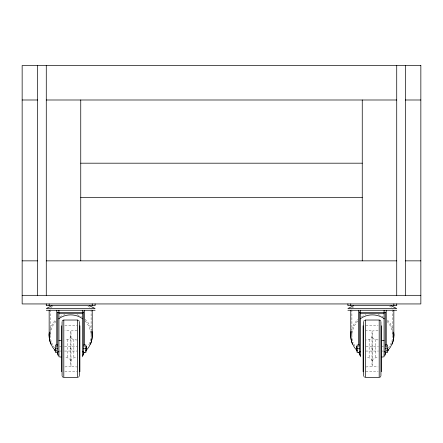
<?xml version="1.0" encoding="UTF-8"?>
<svg xmlns="http://www.w3.org/2000/svg" width="443" height="443" viewBox="0 0 443 443"><rect width="100%" height="100%" fill="white"/><g stroke="black" fill="none" stroke-linecap="round" stroke-linejoin="round"><path stroke-width="0.33" stroke-dasharray="2.21 1.66" d="M70.409 360.785C70.459 358.088 67.004 357.54 64.883 357.584M70.409 348.752L70.409 347.877M70.985 349.61L70.985 348.752M372.015 360.785C372.031 357.794 368.039 357.562 365.829 357.495M372.015 348.752L372.015 347.877M372.591 349.61L372.591 348.752M70.354 337.245L70.409 336.691C70.426 339.532 66.987 339.875 64.883 339.914M70.985 360.818C71.002 357.673 74.972 357.656 77.171 357.495M371.959 337.245L372.015 336.691C371.998 339.831 368.028 339.842 365.829 340.002M372.591 360.818C372.574 357.972 376.007 357.617 378.117 357.584M49.981 329.431L52.662 323.528L55.464 320.062M351.592 329.431L354.273 323.528L357.9 319.309M89.719 342.804L88.212 345.922M391.33 342.804L388.505 347.877M55.923 321.275L52.579 325.97L50.64 331.663A40.103 28.457 0 0 0 51.665 342.81M357.883 320.882L354.19 325.97L352.251 331.663A40.103 28.457 0 0 0 353.27 342.81M59.855 316.684L64.767 314.547M361.46 316.684L365.874 314.713M50.574 307.675L53.442 306.24M351.609 307.963L355.053 306.24M64.927 366.915L70.409 366.56L70.409 330.943L64.927 330.6M365.852 366.959L372.015 366.56L372.015 330.943L365.852 330.556M77.148 330.556L70.985 330.943L70.985 366.56L77.148 366.959M378.073 330.6L372.591 330.943L372.591 366.56L378.073 366.915M64.839 325.793L77.243 325.793M365.757 325.793L378.161 325.793M59.589 346.459L61.156 346.454M64.54 346.454L77.088 346.459M365.912 346.459L378.46 346.454M381.844 346.454L383.411 346.459M385.803 350.646L387.531 350.646M59.589 351.05L61.156 351.044M64.54 351.05L77.088 351.05M365.912 351.05L378.46 351.05M381.844 351.044L383.411 351.05M64.839 371.71L77.243 371.71M365.757 371.71L378.161 371.71M55.469 350.646L57.197 350.646M378.117 339.914C376.013 339.875 372.585 339.537 372.591 336.702L372.646 337.245M77.171 340.002C74.978 339.836 71.013 339.836 70.985 336.702L71.041 337.245M378.233 314.547L383.145 316.684M77.126 314.713L81.54 316.684M389.558 306.24L392.426 307.675M87.947 306.24L91.391 307.963M85.1 319.309L88.727 323.528L91.408 329.431M387.536 320.062L390.338 323.528L393.019 329.431M387.077 321.275L390.421 325.97L392.36 331.663A40.103 28.457 0 0 1 391.335 342.81M85.117 320.882L88.81 325.97L90.749 331.663A40.103 28.457 0 0 1 89.73 342.81M54.495 347.877L51.67 342.804M354.788 345.922L353.281 342.804M392.697 309.801L392.697 331.94M392.697 332.632L392.697 335.401M386.246 345.789L386.246 351.941M375.465 339.56L375.465 357.944M369.146 339.56L369.146 357.944M351.908 309.801L351.908 335.401M91.092 309.801L91.092 335.401M73.854 339.56L73.854 357.944M67.535 339.56L67.535 357.944M56.754 345.789L56.754 351.941M50.303 309.801L50.303 331.94M50.303 332.632L50.303 335.401M85.344 346.858L83.622 346.863L85.344 346.858M386.379 346.858L385.233 346.863L386.379 346.858M57.767 346.858L56.621 346.858L57.767 346.863M359.378 346.858L357.656 346.858L359.378 346.863"/><path stroke-width="0.66" d="M49.151 335.401L49.167 310.261M350.762 335.401L350.778 310.261M85.549 351.116L88.678 347.351L90.848 343.076M62.208 321.092L63.144 320.156M79.181 376.412L78.549 377.187M363.819 321.092L364.451 320.317M380.792 376.412L379.856 377.342M388.018 350.241L390.283 347.351L392.454 343.076A42.401 30.085 0 0 0 393.578 332.117A42.063 29.847 0 0 1 392.027 344.178M58.686 318.833C65.553 313.578 75.836 313.578 82.703 318.833M360.297 318.833C367.164 313.578 377.447 313.578 384.314 318.833M52.025 305.664L46.277 308.538L95.112 308.538L89.364 305.664M353.636 305.664L347.888 308.538L396.723 308.538L390.975 305.664M58.919 340.706L61.571 340.357M381.429 357.147L384.081 356.792L384.081 310.261M22.15 99.996L37.661 99.996M46.277 99.996L396.723 99.996M405.339 99.996L420.85 99.996M80.748 163.19L362.252 163.19M80.748 197.661L362.252 197.661M22.15 260.855L37.661 260.855M46.277 260.855L396.723 260.855M405.339 260.855L420.85 260.855M22.15 295.32L420.85 295.32M46.282 310.261L95.107 310.261M347.893 310.261L396.718 310.261M57.767 312.559L83.622 312.559M359.378 312.559L385.233 312.559M58.919 313.705L82.476 313.705M360.524 313.705L384.081 313.705M63.803 320.029L77.591 320.029M365.409 320.029L379.197 320.029M57.767 345.014L55.469 345.014L55.469 352.484L57.767 352.484M83.622 345.014L85.92 345.014L85.92 352.484L83.622 352.484M359.378 345.014L357.08 345.014L357.08 352.484L359.378 352.484M385.233 345.014L387.531 345.014L387.531 352.484L385.233 352.484M55.469 348.752L57.767 348.752M83.622 348.752L85.92 348.752M357.08 348.752L359.378 348.752M385.233 348.752L387.531 348.752M57.767 351.831L58.919 351.831M82.476 351.831L83.622 351.831M359.378 351.831L360.524 351.831M384.081 351.831L385.233 351.831M58.919 355.07L57.767 355.07L57.767 312.177M82.476 355.07L83.622 355.07L83.622 312.177M360.524 355.07L359.378 355.07L359.378 312.177M384.081 355.07L385.233 355.07L385.233 312.177M61.571 357.147L58.919 356.792L58.919 310.261M381.429 340.357L384.081 340.706M379.856 320.156L380.792 321.092M63.144 377.342L62.208 376.412M364.451 377.187L363.819 376.412M78.549 320.317L79.181 321.092M357.451 351.116L354.322 347.351L352.152 343.076M54.982 350.241L52.717 347.351L50.546 343.076A42.401 30.085 0 0 1 49.422 332.117A42.063 29.847 0 0 0 50.973 344.178M393.833 310.261L393.849 335.401M92.222 310.261L92.238 335.401M405.339 65.525L405.339 295.32M396.723 65.525L396.723 295.32M396.723 303.942L396.723 305.664L347.899 305.664L347.888 303.942M393.849 303.942L393.849 305.664M388.101 349.737L388.101 350.751M387.813 350.153L387.813 351.05M386.246 310.261L386.246 345.108M381.495 325.771L381.495 371.732M380.919 321.768L380.919 375.736M379.197 320.045L379.197 377.458L365.409 377.475L365.409 320.045M363.686 321.768L363.686 375.736M363.11 325.771L363.11 371.732M362.252 99.996L362.252 260.855M360.524 310.261L360.524 356.792M358.365 310.261L358.365 345.108M356.792 346.454L356.792 351.05M356.504 346.753L356.504 350.751M350.762 303.942L350.762 305.664M95.112 303.942L95.112 305.664L46.288 305.664L46.277 303.942M92.238 303.942L92.238 305.664M86.496 346.753L86.496 350.751M86.208 346.454L86.208 351.05M84.635 310.261L84.635 345.108M82.476 310.261L82.476 356.792M80.748 99.996L80.748 260.855M79.89 325.771L79.89 371.732M79.314 321.768L79.314 375.736M77.591 320.045L77.591 377.458L63.803 377.475L63.803 320.045M62.081 321.768L62.081 375.736M61.505 325.771L61.505 371.732M56.754 310.261L56.754 345.108M55.187 350.153L55.187 351.05M54.899 349.737L54.899 350.751M49.151 303.942L49.151 305.664M46.277 65.525L46.277 295.32M37.661 65.525L37.661 295.32M83.672 354.145A4.939 3.505 0 0 1 84.181 352.418M57.208 352.418A4.939 3.505 0 0 1 57.723 354.145M90.854 343.076A42.401 30.085 0 0 0 91.851 331.458A42.063 29.847 0 0 1 90.416 344.178M358.819 352.418A4.939 3.505 0 0 1 359.328 354.145M385.277 354.145A4.939 3.505 0 0 1 385.792 352.418M352.146 343.076A42.401 30.085 0 0 1 351.149 331.458A42.063 29.847 0 0 0 352.584 344.178M385.188 312.354A2.774 1.052 -88.2 0 1 385.033 312.082M359.528 311.927A2.774 0.82 57.5 0 1 359.273 311.706M57.967 312.082A2.774 1.052 88.2 0 1 57.812 312.354M83.727 311.706A2.774 0.82 -57.5 0 1 83.472 311.927M420.85 65.525L22.15 65.525L22.15 303.942L420.85 303.942L420.85 65.525"/></g></svg>
